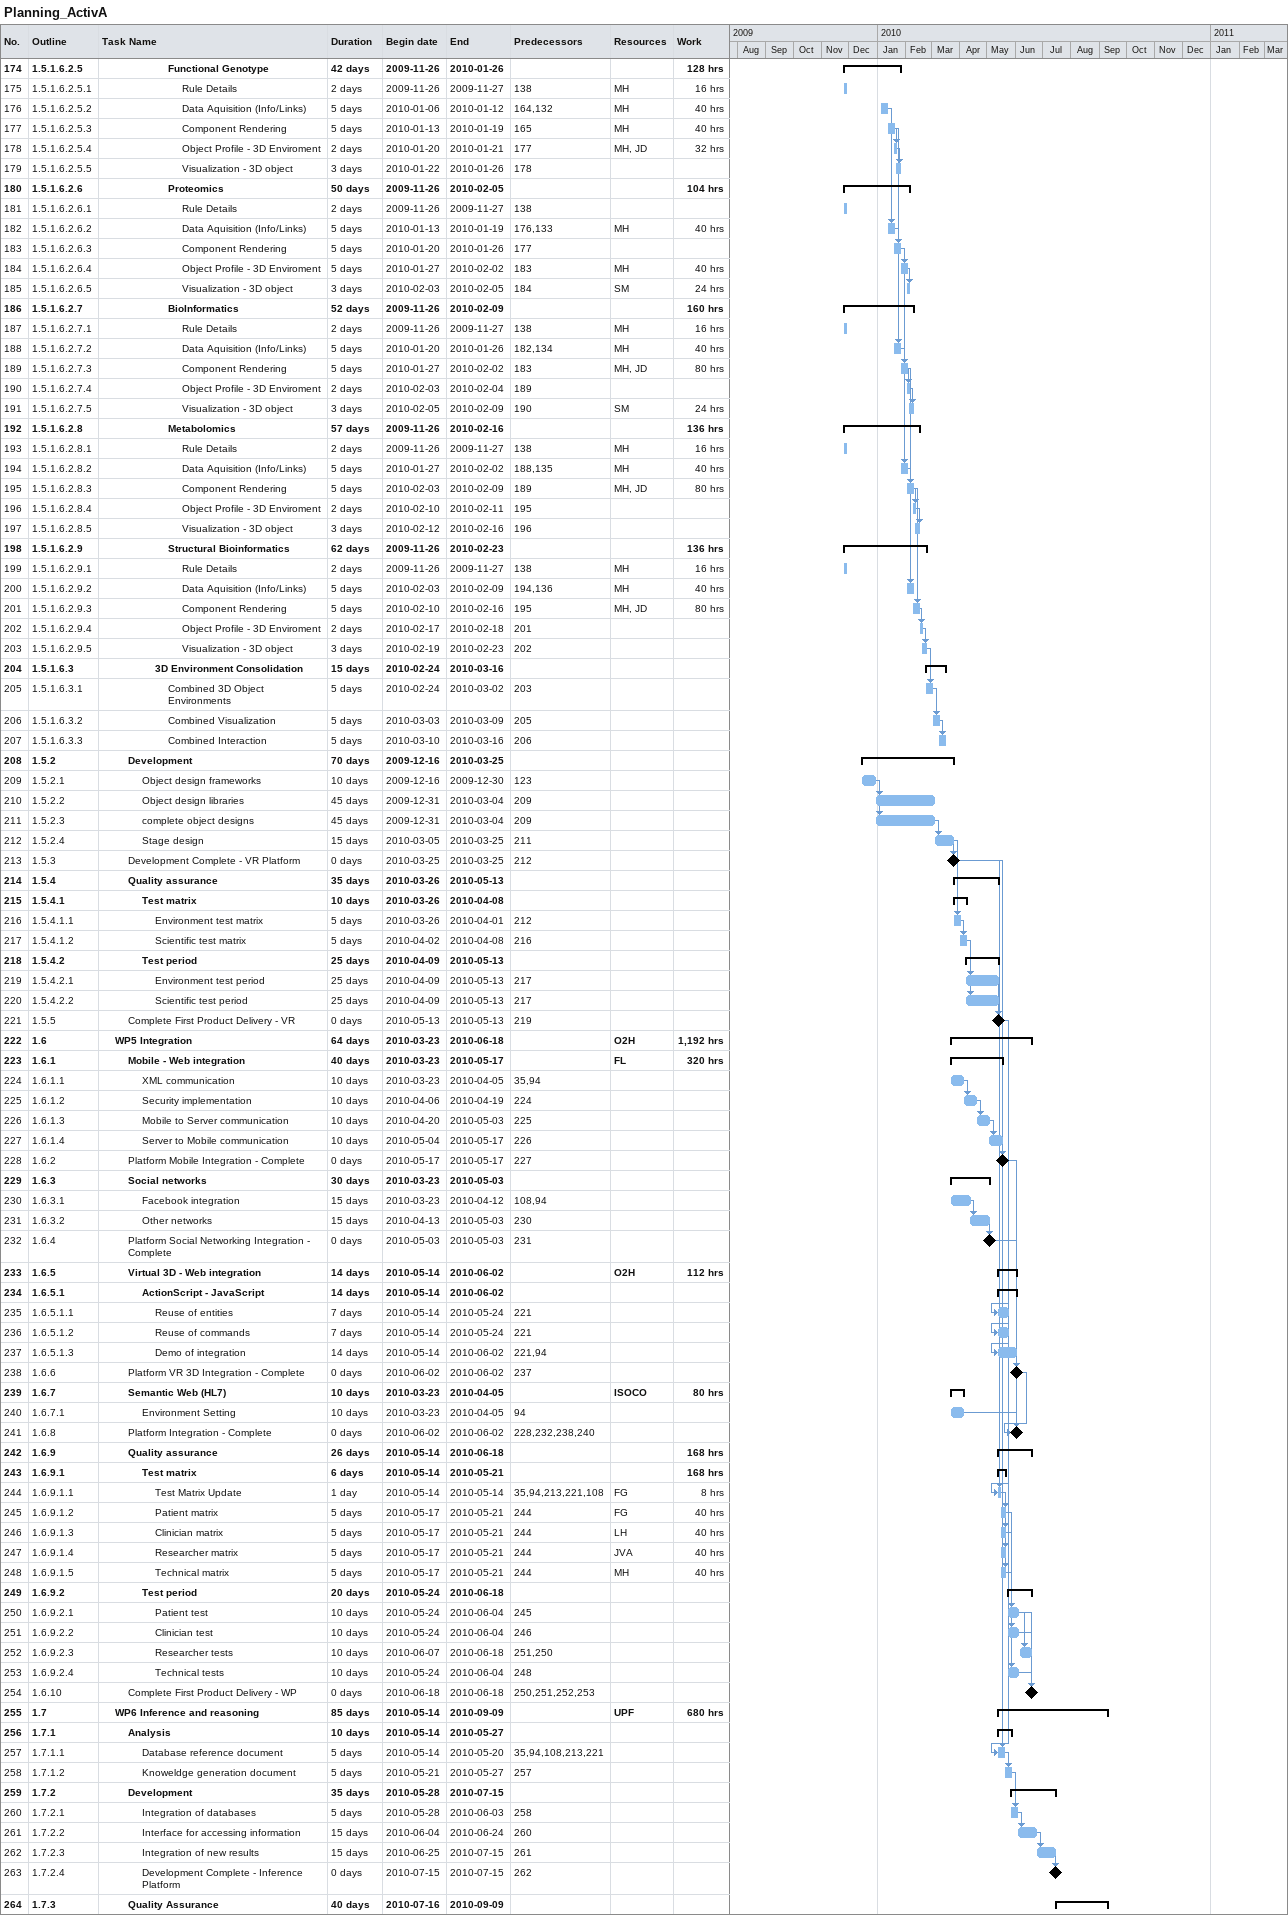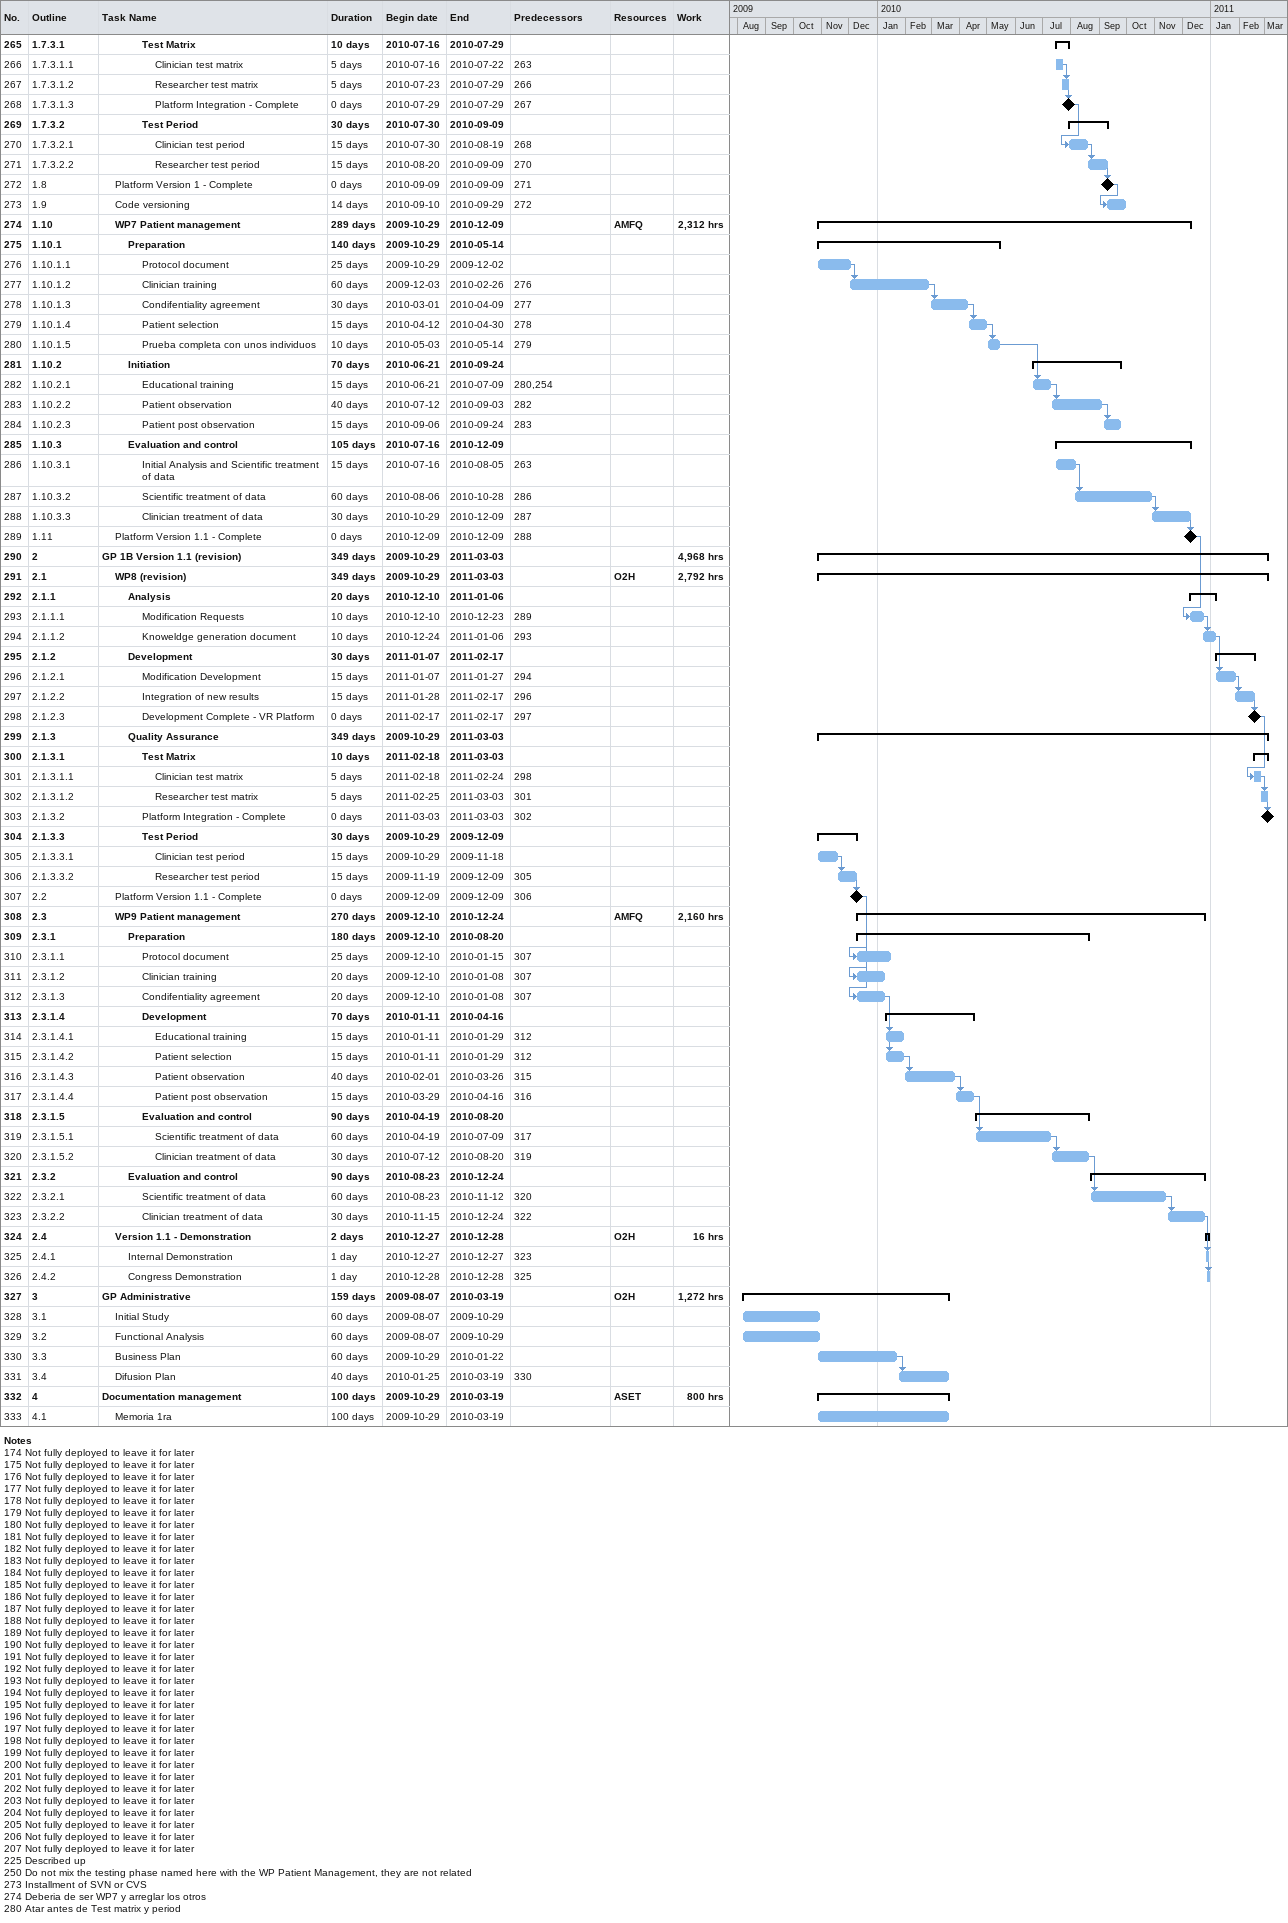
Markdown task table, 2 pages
Planning_ActivA

| ID | WBS | Task | Duration | Start | Finish | Predecessors | Resources | Work (h) |
|---|---|---|---|---|---|---|---|---|
| 174 | 1.5.1.6.2.5 | **Functional Genotype** | 42d | 2009-11-26 | 2010-01-26 |  |  | 128 |
| 175 | 1.5.1.6.2.5.1 | Rule Details | 2d | 2009-11-26 | 2009-11-27 | 138 | MH | 16 |
| 176 | 1.5.1.6.2.5.2 | Data Aquisition (Info/Links) | 5d | 2010-01-06 | 2010-01-12 | 164, 132 | MH | 40 |
| 177 | 1.5.1.6.2.5.3 | Component Rendering | 5d | 2010-01-13 | 2010-01-19 | 165 | MH | 40 |
| 178 | 1.5.1.6.2.5.4 | Object Profile - 3D Enviroment | 2d | 2010-01-20 | 2010-01-21 | 177 | MH, JD | 32 |
| 179 | 1.5.1.6.2.5.5 | Visualization - 3D object | 3d | 2010-01-22 | 2010-01-26 | 178 |  |  |
| 180 | 1.5.1.6.2.6 | **Proteomics** | 50d | 2009-11-26 | 2010-02-05 |  |  | 104 |
| 181 | 1.5.1.6.2.6.1 | Rule Details | 2d | 2009-11-26 | 2009-11-27 | 138 |  |  |
| 182 | 1.5.1.6.2.6.2 | Data Aquisition (Info/Links) | 5d | 2010-01-13 | 2010-01-19 | 176, 133 | MH | 40 |
| 183 | 1.5.1.6.2.6.3 | Component Rendering | 5d | 2010-01-20 | 2010-01-26 | 177 |  |  |
| 184 | 1.5.1.6.2.6.4 | Object Profile - 3D Enviroment | 5d | 2010-01-27 | 2010-02-02 | 183 | MH | 40 |
| 185 | 1.5.1.6.2.6.5 | Visualization - 3D object | 3d | 2010-02-03 | 2010-02-05 | 184 | SM | 24 |
| 186 | 1.5.1.6.2.7 | **BioInformatics** | 52d | 2009-11-26 | 2010-02-09 |  |  | 160 |
| 187 | 1.5.1.6.2.7.1 | Rule Details | 2d | 2009-11-26 | 2009-11-27 | 138 | MH | 16 |
| 188 | 1.5.1.6.2.7.2 | Data Aquisition (Info/Links) | 5d | 2010-01-20 | 2010-01-26 | 182, 134 | MH | 40 |
| 189 | 1.5.1.6.2.7.3 | Component Rendering | 5d | 2010-01-27 | 2010-02-02 | 183 | MH, JD | 80 |
| 190 | 1.5.1.6.2.7.4 | Object Profile - 3D Enviroment | 2d | 2010-02-03 | 2010-02-04 | 189 |  |  |
| 191 | 1.5.1.6.2.7.5 | Visualization - 3D object | 3d | 2010-02-05 | 2010-02-09 | 190 | SM | 24 |
| 192 | 1.5.1.6.2.8 | **Metabolomics** | 57d | 2009-11-26 | 2010-02-16 |  |  | 136 |
| 193 | 1.5.1.6.2.8.1 | Rule Details | 2d | 2009-11-26 | 2009-11-27 | 138 | MH | 16 |
| 194 | 1.5.1.6.2.8.2 | Data Aquisition (Info/Links) | 5d | 2010-01-27 | 2010-02-02 | 188, 135 | MH | 40 |
| 195 | 1.5.1.6.2.8.3 | Component Rendering | 5d | 2010-02-03 | 2010-02-09 | 189 | MH, JD | 80 |
| 196 | 1.5.1.6.2.8.4 | Object Profile - 3D Enviroment | 2d | 2010-02-10 | 2010-02-11 | 195 |  |  |
| 197 | 1.5.1.6.2.8.5 | Visualization - 3D object | 3d | 2010-02-12 | 2010-02-16 | 196 |  |  |
| 198 | 1.5.1.6.2.9 | **Structural Bioinformatics** | 62d | 2009-11-26 | 2010-02-23 |  |  | 136 |
| 199 | 1.5.1.6.2.9.1 | Rule Details | 2d | 2009-11-26 | 2009-11-27 | 138 | MH | 16 |
| 200 | 1.5.1.6.2.9.2 | Data Aquisition (Info/Links) | 5d | 2010-02-03 | 2010-02-09 | 194, 136 | MH | 40 |
| 201 | 1.5.1.6.2.9.3 | Component Rendering | 5d | 2010-02-10 | 2010-02-16 | 195 | MH, JD | 80 |
| 202 | 1.5.1.6.2.9.4 | Object Profile - 3D Enviroment | 2d | 2010-02-17 | 2010-02-18 | 201 |  |  |
| 203 | 1.5.1.6.2.9.5 | Visualization - 3D object | 3d | 2010-02-19 | 2010-02-23 | 202 |  |  |
| 204 | 1.5.1.6.3 | **3D Environment Consolidation** | 15d | 2010-02-24 | 2010-03-16 |  |  |  |
| 205 | 1.5.1.6.3.1 | Combined 3D Object Environments | 5d | 2010-02-24 | 2010-03-02 | 203 |  |  |
| 206 | 1.5.1.6.3.2 | Combined Visualization | 5d | 2010-03-03 | 2010-03-09 | 205 |  |  |
| 207 | 1.5.1.6.3.3 | Combined Interaction | 5d | 2010-03-10 | 2010-03-16 | 206 |  |  |
| 208 | 1.5.2 | **Development** | 70d | 2009-12-16 | 2010-03-25 |  |  |  |
| 209 | 1.5.2.1 | Object design frameworks | 10d | 2009-12-16 | 2009-12-30 | 123 |  |  |
| 210 | 1.5.2.2 | Object design libraries | 45d | 2009-12-31 | 2010-03-04 | 209 |  |  |
| 211 | 1.5.2.3 | complete object designs | 45d | 2009-12-31 | 2010-03-04 | 209 |  |  |
| 212 | 1.5.2.4 | Stage design | 15d | 2010-03-05 | 2010-03-25 | 211 |  |  |
| 213 | 1.5.3 | Development Complete - VR Platform | 0d | 2010-03-25 | 2010-03-25 | 212 |  |  |
| 214 | 1.5.4 | **Quality assurance** | 35d | 2010-03-26 | 2010-05-13 |  |  |  |
| 215 | 1.5.4.1 | **Test matrix** | 10d | 2010-03-26 | 2010-04-08 |  |  |  |
| 216 | 1.5.4.1.1 | Environment test matrix | 5d | 2010-03-26 | 2010-04-01 | 212 |  |  |
| 217 | 1.5.4.1.2 | Scientific test matrix | 5d | 2010-04-02 | 2010-04-08 | 216 |  |  |
| 218 | 1.5.4.2 | **Test period** | 25d | 2010-04-09 | 2010-05-13 |  |  |  |
| 219 | 1.5.4.2.1 | Environment test period | 25d | 2010-04-09 | 2010-05-13 | 217 |  |  |
| 220 | 1.5.4.2.2 | Scientific test period | 25d | 2010-04-09 | 2010-05-13 | 217 |  |  |
| 221 | 1.5.5 | Complete First Product Delivery - VR | 0d | 2010-05-13 | 2010-05-13 | 219 |  |  |
| 222 | 1.6 | **WP5 Integration** | 64d | 2010-03-23 | 2010-06-18 |  | O2H | 1192 |
| 223 | 1.6.1 | **Mobile - Web integration** | 40d | 2010-03-23 | 2010-05-17 |  | FL | 320 |
| 224 | 1.6.1.1 | XML communication | 10d | 2010-03-23 | 2010-04-05 | 35, 94 |  |  |
| 225 | 1.6.1.2 | Security implementation | 10d | 2010-04-06 | 2010-04-19 | 224 |  |  |
| 226 | 1.6.1.3 | Mobile to Server communication | 10d | 2010-04-20 | 2010-05-03 | 225 |  |  |
| 227 | 1.6.1.4 | Server to Mobile communication | 10d | 2010-05-04 | 2010-05-17 | 226 |  |  |
| 228 | 1.6.2 | Platform Mobile Integration - Complete | 0d | 2010-05-17 | 2010-05-17 | 227 |  |  |
| 229 | 1.6.3 | **Social networks** | 30d | 2010-03-23 | 2010-05-03 |  |  |  |
| 230 | 1.6.3.1 | Facebook integration | 15d | 2010-03-23 | 2010-04-12 | 108, 94 |  |  |
| 231 | 1.6.3.2 | Other networks | 15d | 2010-04-13 | 2010-05-03 | 230 |  |  |
| 232 | 1.6.4 | Platform Social Networking Integration - Complete | 0d | 2010-05-03 | 2010-05-03 | 231 |  |  |
| 233 | 1.6.5 | **Virtual 3D - Web integration** | 14d | 2010-05-14 | 2010-06-02 |  | O2H | 112 |
| 234 | 1.6.5.1 | **ActionScript - JavaScript** | 14d | 2010-05-14 | 2010-06-02 |  |  |  |
| 235 | 1.6.5.1.1 | Reuse of entities | 7d | 2010-05-14 | 2010-05-24 | 221 |  |  |
| 236 | 1.6.5.1.2 | Reuse of commands | 7d | 2010-05-14 | 2010-05-24 | 221 |  |  |
| 237 | 1.6.5.1.3 | Demo of integration | 14d | 2010-05-14 | 2010-06-02 | 221, 94 |  |  |
| 238 | 1.6.6 | Platform VR 3D Integration - Complete | 0d | 2010-06-02 | 2010-06-02 | 237 |  |  |
| 239 | 1.6.7 | **Semantic Web (HL7)** | 10d | 2010-03-23 | 2010-04-05 |  | ISOCO | 80 |
| 240 | 1.6.7.1 | Environment Setting | 10d | 2010-03-23 | 2010-04-05 | 94 |  |  |
| 241 | 1.6.8 | Platform Integration - Complete | 0d | 2010-06-02 | 2010-06-02 | 228, 232, 238, 240 |  |  |
| 242 | 1.6.9 | **Quality assurance** | 26d | 2010-05-14 | 2010-06-18 |  |  | 168 |
| 243 | 1.6.9.1 | **Test matrix** | 6d | 2010-05-14 | 2010-05-21 |  |  | 168 |
| 244 | 1.6.9.1.1 | Test Matrix Update | 1d | 2010-05-14 | 2010-05-14 | 35, 94, 213, 221, 108 | FG | 8 |
| 245 | 1.6.9.1.2 | Patient matrix | 5d | 2010-05-17 | 2010-05-21 | 244 | FG | 40 |
| 246 | 1.6.9.1.3 | Clinician matrix | 5d | 2010-05-17 | 2010-05-21 | 244 | LH | 40 |
| 247 | 1.6.9.1.4 | Researcher matrix | 5d | 2010-05-17 | 2010-05-21 | 244 | JVA | 40 |
| 248 | 1.6.9.1.5 | Technical matrix | 5d | 2010-05-17 | 2010-05-21 | 244 | MH | 40 |
| 249 | 1.6.9.2 | **Test period** | 20d | 2010-05-24 | 2010-06-18 |  |  |  |
| 250 | 1.6.9.2.1 | Patient test | 10d | 2010-05-24 | 2010-06-04 | 245 |  |  |
| 251 | 1.6.9.2.2 | Clinician test | 10d | 2010-05-24 | 2010-06-04 | 246 |  |  |
| 252 | 1.6.9.2.3 | Researcher tests | 10d | 2010-06-07 | 2010-06-18 | 251, 250 |  |  |
| 253 | 1.6.9.2.4 | Technical tests | 10d | 2010-05-24 | 2010-06-04 | 248 |  |  |
| 254 | 1.6.10 | Complete First Product Delivery - WP | 0d | 2010-06-18 | 2010-06-18 | 250, 251, 252, 253 |  |  |
| 255 | 1.7 | **WP6 Inference and reasoning** | 85d | 2010-05-14 | 2010-09-09 |  | UPF | 680 |
| 256 | 1.7.1 | **Analysis** | 10d | 2010-05-14 | 2010-05-27 |  |  |  |
| 257 | 1.7.1.1 | Database reference document | 5d | 2010-05-14 | 2010-05-20 | 35, 94, 108, 213, 221 |  |  |
| 258 | 1.7.1.2 | Knoweldge generation document | 5d | 2010-05-21 | 2010-05-27 | 257 |  |  |
| 259 | 1.7.2 | **Development** | 35d | 2010-05-28 | 2010-07-15 |  |  |  |
| 260 | 1.7.2.1 | Integration of databases | 5d | 2010-05-28 | 2010-06-03 | 258 |  |  |
| 261 | 1.7.2.2 | Interface for accessing information | 15d | 2010-06-04 | 2010-06-24 | 260 |  |  |
| 262 | 1.7.2.3 | Integration of new results | 15d | 2010-06-25 | 2010-07-15 | 261 |  |  |
| 263 | 1.7.2.4 | Development Complete - Inference Platform | 0d | 2010-07-15 | 2010-07-15 | 262 |  |  |
| 264 | 1.7.3 | **Quality Assurance** | 40d | 2010-07-16 | 2010-09-09 |  |  |  |
| 265 | 1.7.3.1 | **Test Matrix** | 10d | 2010-07-16 | 2010-07-29 |  |  |  |
| 266 | 1.7.3.1.1 | Clinician test matrix | 5d | 2010-07-16 | 2010-07-22 | 263 |  |  |
| 267 | 1.7.3.1.2 | Researcher test matrix | 5d | 2010-07-23 | 2010-07-29 | 266 |  |  |
| 268 | 1.7.3.1.3 | Platform Integration - Complete | 0d | 2010-07-29 | 2010-07-29 | 267 |  |  |
| 269 | 1.7.3.2 | **Test Period** | 30d | 2010-07-30 | 2010-09-09 |  |  |  |
| 270 | 1.7.3.2.1 | Clinician test period | 15d | 2010-07-30 | 2010-08-19 | 268 |  |  |
| 271 | 1.7.3.2.2 | Researcher test period | 15d | 2010-08-20 | 2010-09-09 | 270 |  |  |
| 272 | 1.8 | Platform Version 1 - Complete | 0d | 2010-09-09 | 2010-09-09 | 271 |  |  |
| 273 | 1.9 | Code versioning | 14d | 2010-09-10 | 2010-09-29 | 272 |  |  |
| 274 | 1.10 | **WP7 Patient management** | 289d | 2009-10-29 | 2010-12-09 |  | AMFQ | 2312 |
| 275 | 1.10.1 | **Preparation** | 140d | 2009-10-29 | 2010-05-14 |  |  |  |
| 276 | 1.10.1.1 | Protocol document | 25d | 2009-10-29 | 2009-12-02 |  |  |  |
| 277 | 1.10.1.2 | Clinician training | 60d | 2009-12-03 | 2010-02-26 | 276 |  |  |
| 278 | 1.10.1.3 | Condifentiality agreement | 30d | 2010-03-01 | 2010-04-09 | 277 |  |  |
| 279 | 1.10.1.4 | Patient selection | 15d | 2010-04-12 | 2010-04-30 | 278 |  |  |
| 280 | 1.10.1.5 | Prueba completa con unos individuos | 10d | 2010-05-03 | 2010-05-14 | 279 |  |  |
| 281 | 1.10.2 | **Initiation** | 70d | 2010-06-21 | 2010-09-24 |  |  |  |
| 282 | 1.10.2.1 | Educational training | 15d | 2010-06-21 | 2010-07-09 | 280, 254 |  |  |
| 283 | 1.10.2.2 | Patient observation | 40d | 2010-07-12 | 2010-09-03 | 282 |  |  |
| 284 | 1.10.2.3 | Patient post observation | 15d | 2010-09-06 | 2010-09-24 | 283 |  |  |
| 285 | 1.10.3 | **Evaluation and control** | 105d | 2010-07-16 | 2010-12-09 |  |  |  |
| 286 | 1.10.3.1 | Initial Analysis and Scientific treatment of data | 15d | 2010-07-16 | 2010-08-05 | 263 |  |  |
| 287 | 1.10.3.2 | Scientific treatment of data | 60d | 2010-08-06 | 2010-10-28 | 286 |  |  |
| 288 | 1.10.3.3 | Clinician treatment of data | 30d | 2010-10-29 | 2010-12-09 | 287 |  |  |
| 289 | 1.11 | Platform Version 1.1 - Complete | 0d | 2010-12-09 | 2010-12-09 | 288 |  |  |
| 290 | 2 | **GP 1B Version 1.1 (revision)** | 349d | 2009-10-29 | 2011-03-03 |  |  | 4968 |
| 291 | 2.1 | **WP8 (revision)** | 349d | 2009-10-29 | 2011-03-03 |  | O2H | 2792 |
| 292 | 2.1.1 | **Analysis** | 20d | 2010-12-10 | 2011-01-06 |  |  |  |
| 293 | 2.1.1.1 | Modification Requests | 10d | 2010-12-10 | 2010-12-23 | 289 |  |  |
| 294 | 2.1.1.2 | Knoweldge generation document | 10d | 2010-12-24 | 2011-01-06 | 293 |  |  |
| 295 | 2.1.2 | **Development** | 30d | 2011-01-07 | 2011-02-17 |  |  |  |
| 296 | 2.1.2.1 | Modification Development | 15d | 2011-01-07 | 2011-01-27 | 294 |  |  |
| 297 | 2.1.2.2 | Integration of new results | 15d | 2011-01-28 | 2011-02-17 | 296 |  |  |
| 298 | 2.1.2.3 | Development Complete - VR Platform | 0d | 2011-02-17 | 2011-02-17 | 297 |  |  |
| 299 | 2.1.3 | **Quality Assurance** | 349d | 2009-10-29 | 2011-03-03 |  |  |  |
| 300 | 2.1.3.1 | **Test Matrix** | 10d | 2011-02-18 | 2011-03-03 |  |  |  |
| 301 | 2.1.3.1.1 | Clinician test matrix | 5d | 2011-02-18 | 2011-02-24 | 298 |  |  |
| 302 | 2.1.3.1.2 | Researcher test matrix | 5d | 2011-02-25 | 2011-03-03 | 301 |  |  |
| 303 | 2.1.3.2 | Platform Integration - Complete | 0d | 2011-03-03 | 2011-03-03 | 302 |  |  |
| 304 | 2.1.3.3 | **Test Period** | 30d | 2009-10-29 | 2009-12-09 |  |  |  |
| 305 | 2.1.3.3.1 | Clinician test period | 15d | 2009-10-29 | 2009-11-18 |  |  |  |
| 306 | 2.1.3.3.2 | Researcher test period | 15d | 2009-11-19 | 2009-12-09 | 305 |  |  |
| 307 | 2.2 | Platform Version 1.1 - Complete | 0d | 2009-12-09 | 2009-12-09 | 306 |  |  |
| 308 | 2.3 | **WP9 Patient management** | 270d | 2009-12-10 | 2010-12-24 |  | AMFQ | 2160 |
| 309 | 2.3.1 | **Preparation** | 180d | 2009-12-10 | 2010-08-20 |  |  |  |
| 310 | 2.3.1.1 | Protocol document | 25d | 2009-12-10 | 2010-01-15 | 307 |  |  |
| 311 | 2.3.1.2 | Clinician training | 20d | 2009-12-10 | 2010-01-08 | 307 |  |  |
| 312 | 2.3.1.3 | Condifentiality agreement | 20d | 2009-12-10 | 2010-01-08 | 307 |  |  |
| 313 | 2.3.1.4 | **Development** | 70d | 2010-01-11 | 2010-04-16 |  |  |  |
| 314 | 2.3.1.4.1 | Educational training | 15d | 2010-01-11 | 2010-01-29 | 312 |  |  |
| 315 | 2.3.1.4.2 | Patient selection | 15d | 2010-01-11 | 2010-01-29 | 312 |  |  |
| 316 | 2.3.1.4.3 | Patient observation | 40d | 2010-02-01 | 2010-03-26 | 315 |  |  |
| 317 | 2.3.1.4.4 | Patient post observation | 15d | 2010-03-29 | 2010-04-16 | 316 |  |  |
| 318 | 2.3.1.5 | **Evaluation and control** | 90d | 2010-04-19 | 2010-08-20 |  |  |  |
| 319 | 2.3.1.5.1 | Scientific treatment of data | 60d | 2010-04-19 | 2010-07-09 | 317 |  |  |
| 320 | 2.3.1.5.2 | Clinician treatment of data | 30d | 2010-07-12 | 2010-08-20 | 319 |  |  |
| 321 | 2.3.2 | **Evaluation and control** | 90d | 2010-08-23 | 2010-12-24 |  |  |  |
| 322 | 2.3.2.1 | Scientific treatment of data | 60d | 2010-08-23 | 2010-11-12 | 320 |  |  |
| 323 | 2.3.2.2 | Clinician treatment of data | 30d | 2010-11-15 | 2010-12-24 | 322 |  |  |
| 324 | 2.4 | **Version 1.1 - Demonstration** | 2d | 2010-12-27 | 2010-12-28 |  | O2H | 16 |
| 325 | 2.4.1 | Internal Demonstration | 1d | 2010-12-27 | 2010-12-27 | 323 |  |  |
| 326 | 2.4.2 | Congress Demonstration | 1d | 2010-12-28 | 2010-12-28 | 325 |  |  |
| 327 | 3 | **GP Administrative** | 159d | 2009-08-07 | 2010-03-19 |  | O2H | 1272 |
| 328 | 3.1 | Initial Study | 60d | 2009-08-07 | 2009-10-29 |  |  |  |
| 329 | 3.2 | Functional Analysis | 60d | 2009-08-07 | 2009-10-29 |  |  |  |
| 330 | 3.3 | Business Plan | 60d | 2009-10-29 | 2010-01-22 |  |  |  |
| 331 | 3.4 | Difusion Plan | 40d | 2010-01-25 | 2010-03-19 | 330 |  |  |
| 332 | 4 | **Documentation management** | 100d | 2009-10-29 | 2010-03-19 |  | ASET | 800 |
| 333 | 4.1 | Memoria 1ra | 100d | 2009-10-29 | 2010-03-19 |  |  |  |

Notes
- 174: Not fully deployed to leave it for later
- 175: Not fully deployed to leave it for later
- 176: Not fully deployed to leave it for later
- 177: Not fully deployed to leave it for later
- 178: Not fully deployed to leave it for later
- 179: Not fully deployed to leave it for later
- 180: Not fully deployed to leave it for later
- 181: Not fully deployed to leave it for later
- 182: Not fully deployed to leave it for later
- 183: Not fully deployed to leave it for later
- 184: Not fully deployed to leave it for later
- 185: Not fully deployed to leave it for later
- 186: Not fully deployed to leave it for later
- 187: Not fully deployed to leave it for later
- 188: Not fully deployed to leave it for later
- 189: Not fully deployed to leave it for later
- 190: Not fully deployed to leave it for later
- 191: Not fully deployed to leave it for later
- 192: Not fully deployed to leave it for later
- 193: Not fully deployed to leave it for later
- 194: Not fully deployed to leave it for later
- 195: Not fully deployed to leave it for later
- 196: Not fully deployed to leave it for later
- 197: Not fully deployed to leave it for later
- 198: Not fully deployed to leave it for later
- 199: Not fully deployed to leave it for later
- 200: Not fully deployed to leave it for later
- 201: Not fully deployed to leave it for later
- 202: Not fully deployed to leave it for later
- 203: Not fully deployed to leave it for later
- 204: Not fully deployed to leave it for later
- 205: Not fully deployed to leave it for later
- 206: Not fully deployed to leave it for later
- 207: Not fully deployed to leave it for later
- 225: Described up
- 250: Do not mix the testing phase named here with the WP Patient Management, they are not related
- 273: Installment of SVN or CVS
- 274: Deberia de ser WP7 y arreglar los otros
- 280: Atar antes de Test matrix y period
